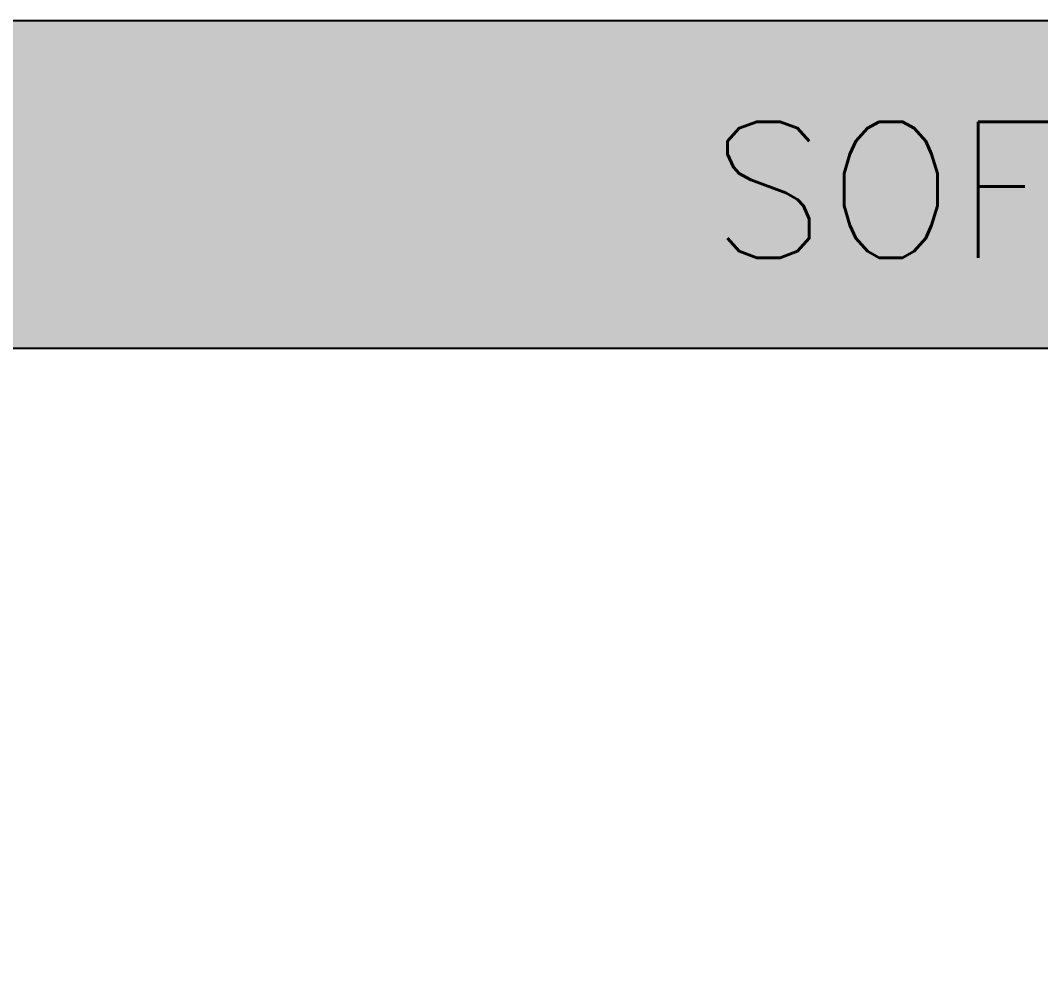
# Model space of a CAD drawing. Header units: millimetres. Extents: x 4532 to 35436, y 20123 to 38427.
# Drawn here: x 14700 to 16950, y 36307 to 38427 of the extents above; entities that cross this region are included whole.
import ezdxf

# ---------------------------------------------------------------- set-up
doc = ezdxf.new("R2010")
doc.units = ezdxf.units.MM
doc.layers.add('www.cad-blocks.net', color=7, linetype='Continuous')
doc.styles.get("Standard").update_dxf_attribs({"font": 'arial.ttf'})

# ---------------------------------------------------------------- blocks, each defined once
blk = doc.blocks.new('FORMAT')
at = {"true_color": 0x546d8e}
h = blk.add_hatch(color=155, dxfattribs=at)
h.set_gradient(color1=(68, 68, 68), color2=(84, 109, 142), tint=1)
h.paths.add_polyline_path([(7050.7, 38426.7), (7050.7, 37703.8), (35436.4, 37703.8), (35436.4, 38426.7)])
at = {"color": 155, "true_color": 0x546d8e}
for p, q in [((7050.7, 38426.7), (35436.4, 38426.7)), ((7050.7, 37703.8), (35436.4, 37703.8)), ((7050.7, 37703.8), (35436.4, 37703.8))]:
    blk.add_line(p, q, dxfattribs=at)
blk.add_lwpolyline([(35436.4, 20773.9), (7050.7, 20773.9), (7050.7, 37703.8), (35436.4, 37703.8)], close=True, dxfattribs=at)
at = {"insert": (16220.9, 38203.4), "char_height": 300, "attachment_point": 1}
blk.add_mtext_dynamic_manual_height_columns('{\\Fsimplex|c0;\\C255;\\c16777215;SOFAS AND ARMCHAIRS ELEVATION DESIGNS}', width=16790, gutter_width=12.5, heights=[0], dxfattribs=at)

msp = doc.modelspace()

# ---------------------------------------------------------------- block references
at = {"layer": 'www.cad-blocks.net'}
msp.add_blockref('FORMAT', (0, 0), dxfattribs=at)

doc.saveas('drawing.dxf')
